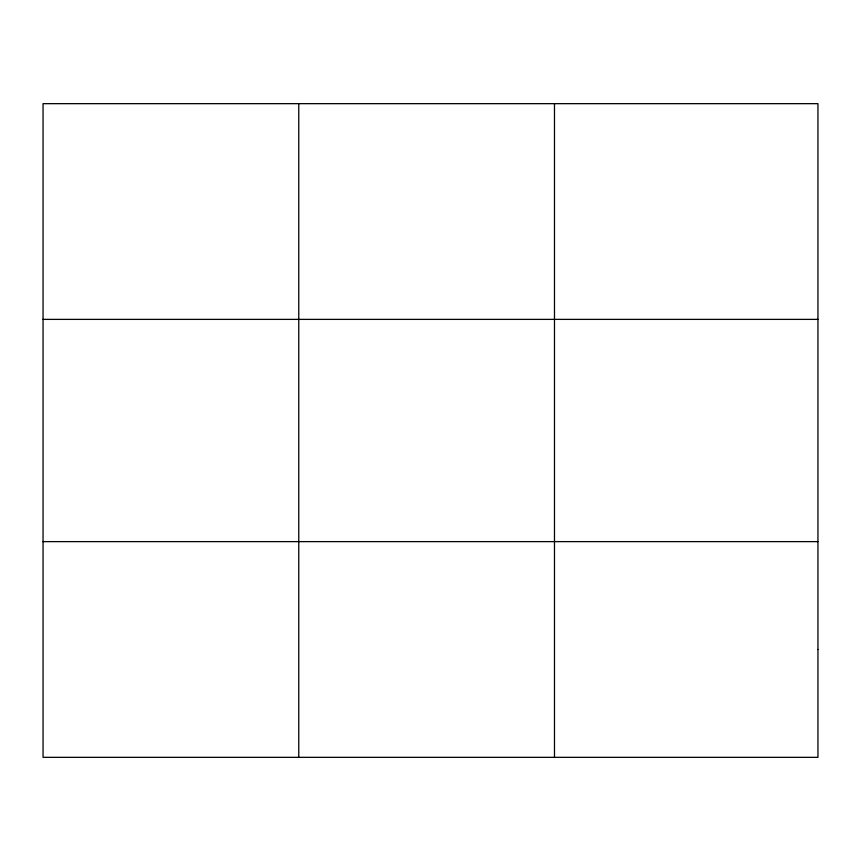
<?xml version="1.0" encoding="UTF-8"?>
<svg xmlns="http://www.w3.org/2000/svg" width="861" height="861" viewBox="0 0 861 861"><rect width="100%" height="100%" fill="white"/><g stroke="black" fill="none" stroke-linecap="round" stroke-linejoin="round"><path stroke-width="1.29" d="M298.767 103.664L298.767 757.336M554.484 103.664L554.484 757.336M43.05 319.377L817.95 319.377M43.05 541.623L817.95 541.623M817.95 649.474L817.95 757.336L43.05 757.336L43.05 103.664L817.95 103.664L817.95 649.474"/></g></svg>
